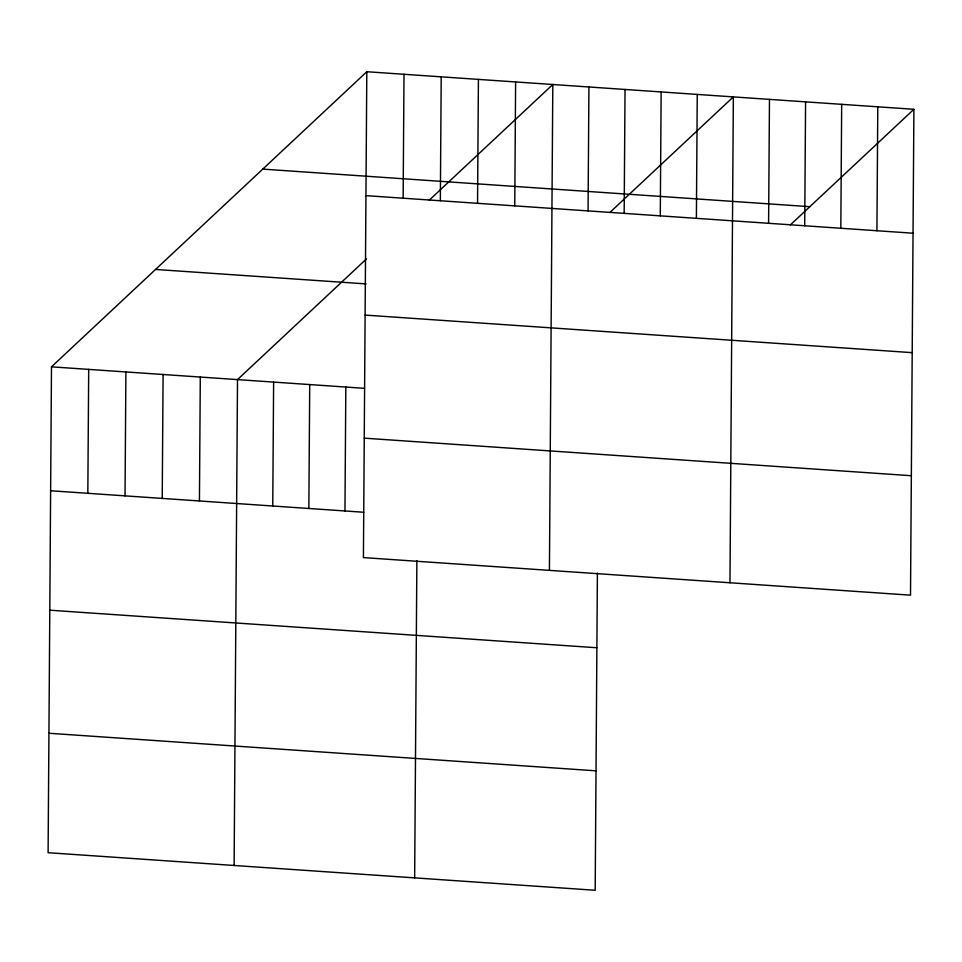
<?xml version="1.0" encoding="UTF-8"?>
<svg xmlns="http://www.w3.org/2000/svg" width="962" height="962" viewBox="0 0 962 962"><rect width="100%" height="100%" fill="white"/><g stroke="black" fill="none" stroke-linecap="round" stroke-linejoin="round"><path stroke-width="1.44" d="M366.811 71.729L363.42 557.599L910.509 595.165L913.9 109.295L366.811 71.729L51.491 366.835L48.1 852.705L595.189 890.271L597.402 573.111M87.831 493.302L88.696 369.384M125.036 495.863L125.902 371.945M162.229 498.412L163.095 374.495M199.435 500.974L200.3 377.056M234.115 865.475L237.506 379.605L366.462 258.91M272.751 506L273.617 382.082M308.85 508.489L309.716 384.572M344.961 510.966L345.827 387.049M403.138 198.196L404.004 74.278M414.658 877.873L416.871 560.714M440.343 200.757L441.209 76.84M477.549 203.307L478.415 79.389M514.754 205.868L515.62 81.95M549.422 570.37L552.813 84.5L429.268 200.132M588.059 210.894L588.924 86.977M624.17 213.372L625.035 89.454M660.281 215.861L661.147 91.943M696.392 218.338L697.246 94.42M729.966 582.768L733.357 96.897L609.812 212.53M768.602 223.292L769.468 99.375M804.713 225.781L805.579 101.864M840.824 228.259L841.678 104.341M876.923 230.736L877.789 106.818M790.355 224.928L913.9 109.295M262.758 169.108L809.848 206.686M365.945 195.647L913.034 233.213M155.543 269.444L366.113 283.91M365.103 315.091L912.204 352.657M51.491 366.835L364.61 388.335M364.249 438.155L911.339 475.721M50.625 490.752L363.744 512.253M49.796 610.197L596.885 647.763M48.93 733.26L596.031 770.827"/></g></svg>
